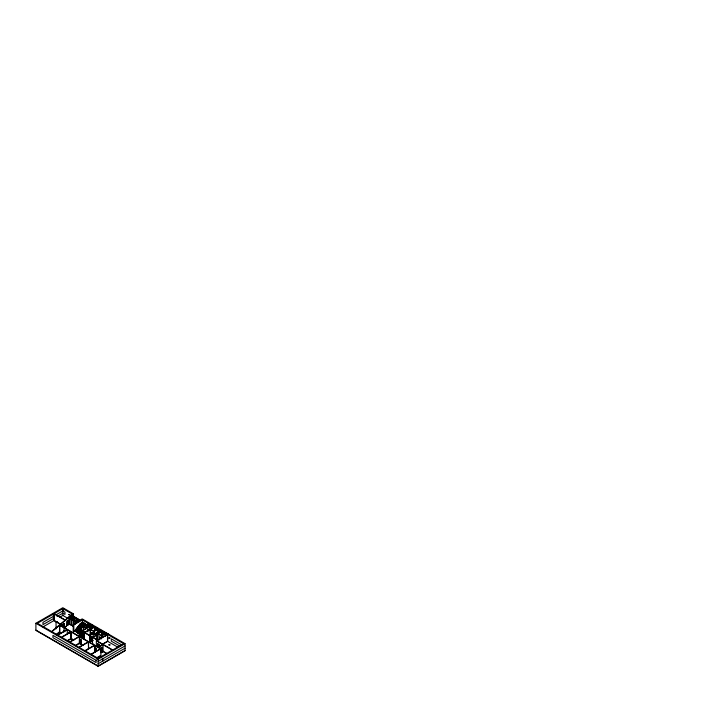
<?xml version="1.0" encoding="UTF-8"?>
<svg xmlns="http://www.w3.org/2000/svg" width="718" height="718" viewBox="0 0 718 718"><rect width="100%" height="100%" fill="white"/><g stroke="black" fill="none" stroke-linecap="round" stroke-linejoin="round"><path stroke-width="1.08" d="M56.058 621.959L57.207 621.959L56.058 621.959L56.058 628.806M71.917 615.38L73.496 613.89L62.816 607.724L35.9 623.26L35.9 630.359L98.133 666.295L125.049 650.75L125.049 643.66L82.184 618.907L80.102 620.11L71.917 615.38L71.917 618.476M59.567 625.234L51.947 631.687L57.646 634.981L67.043 629.551L59.567 625.234L59.567 632.082L56.184 634.954M59.765 631.921L59.765 625.073L69.108 617.166L77.499 622.003L73.164 624.507L73.819 624.884L82.426 619.912L88.727 623.547L88.727 626.482M69.269 617.031L71.27 615.335L80.237 620.424L77.688 621.896L69.269 617.031L69.529 624.023M61.595 625.414L64.153 623.637L64.153 628.205L66.63 626.105L66.63 621.546C69.431 617.175 65.526 628.376 69.108 624.014L69.108 617.166M64.153 623.637L60.85 626.051M56.677 634.147L59.181 632.028M65.078 627.038L63.848 628.079L63.848 623.52M65.266 626.877L69.108 623.628M53.931 613.755L37.408 623.296L51.678 631.535L65.078 620.19L53.931 613.755L53.931 620.594L64.144 626.5M54.164 613.621L62.843 608.604L72.312 614.07L65.266 620.029L54.164 613.621L54.164 620.46L42.909 626.958M54.164 615.9L42.972 622.362L42.972 624.642L54.164 618.18M56.094 614.788L63.588 610.453M57.054 616.511L62.843 613.172L64.97 614.402L64.97 612.113L62.843 610.883M59.953 617.121L62.843 615.452L68.524 618.728M69.529 617.893L76.916 622.38M72.078 619.49L72.276 616.304M69.646 624.095L69.646 618.099M72.392 616.52L72.195 619.625M69.449 618.216L71.495 619.167M74.241 617.579L73.909 619.616M73.263 620.19L73.263 626.186M76.009 618.602L75.911 621.779M73.371 620.253L73.164 631.355L73.819 631.732L75.246 630.907L75.246 630.117L76.386 629.453L79.312 631.149L78.172 631.804L75.246 630.117M75.166 621.285L74.968 624.391M77.912 619.697L77.706 621.815M75.273 621.348L75.076 623.457M78.02 619.769L77.822 621.878M71.36 625.082L71.163 619.203M71.495 625.163L71.297 619.284L76.79 622.452M63.884 631.831L64.117 629.874L64.117 631.696M70.894 631.777L67.286 629.686L57.88 635.116L61.497 637.198L70.894 631.777L70.894 638.625L67.133 640.788M80.38 624.373L79.24 625.028L82.166 626.715L83.306 626.06L80.38 624.373L80.38 623.574L82.435 622.389L85.361 624.48L82.732 625.988L79.806 624.301L82.435 622.784M83.252 626.572L83.252 622.668L83.997 622.237M80.865 627.819L78.666 626.545L78.666 625.755L79.806 625.1L82.732 626.787L82.732 625.988M80.29 628.546L78.1 627.272L78.1 626.482L79.24 625.827L82.166 627.514L82.166 626.715M68.372 632.325L69.619 633.321M79.725 629.273L77.526 627.999L77.526 627.209L78.666 626.545M76.952 628.726L75.812 629.39L78.747 631.077L79.886 630.422L76.952 628.726L76.952 627.936L78.1 627.272M76.386 629.453L76.386 628.663L77.526 627.999M71.136 631.912L61.73 637.342L69.763 641.973L79.159 636.543L71.136 631.912L71.136 638.76L67.375 640.932M80.38 623.574L83.306 625.261L85.361 624.077M74.672 630.844L75.812 630.18L78.747 631.876L77.598 632.531L74.672 630.844L80.129 634.389M81.017 636.66C79.402 620.334 84.132 640.995 79.42 635.771L79.42 628.932L88.727 623.547M82.328 637.449L82.328 630.61L86.088 628.438L83.423 626.895L79.653 629.067L79.653 635.915M89.624 626.392L86.959 624.848L84.32 626.374L86.986 627.918L89.624 626.392L89.624 629.327M87.192 627.649L87.192 624.714L88.969 623.691L94.309 627.254M76.386 628.663L79.312 630.35L79.886 630.018M80.515 631.248L77.598 632.926L79.285 634.156M78.172 631.804L78.172 632.603L77.598 632.531M77.607 633.177L80.515 631.499M90.872 629.776L90.872 626.841L89.822 626.509L82.749 630.592L85.218 632.019L94.309 626.769M76.952 628.331L82.247 631.203L81.116 630.548M87.677 629.803L89.167 628.941M83.1 633.079C84.347 645.572 80.245 629.363 84.589 633.931M84.275 639.415L84.275 632.567L84.993 632.145L79.42 628.932M101.902 631.158L98.222 629.031L93.87 631.544L90.19 629.417L84.742 632.567L89.633 635.394L93.295 633.276L95.754 634.703L101.902 631.158L101.902 635.888M90.468 636.103L90.468 629.264L94.543 626.904L97.962 629.354M79.851 636.022L79.886 628.932M94.614 652.312L94.614 645.473L85.218 650.894L91.051 654.26L100.448 648.839L79.348 636.651L69.951 642.08L78.908 647.25L88.305 641.829L88.547 648.812L88.547 641.964L79.142 647.394L84.975 650.759L94.372 645.329M82.121 631.275L82.247 637.261M82.552 637.324L84.32 636.301M79.581 639.074L81.305 639.792L81.062 644.495L81.062 639.935L79.581 639.074L79.581 643.633L79.815 638.939M82.749 637.431L84.455 636.444M97.962 628.878L93.878 631.23L90.468 629.264M91.787 634.461L92.066 632.468L92.066 634.299M94.282 632.468L94.282 634.416M84.275 632.567L89.633 635.663L93.555 633.33M95.458 635.421C94.067 633.096 99.928 630.018 100.206 631.732L97.962 630.44M75.399 645.563L79.168 643.122L79.815 643.499M100.206 631.185L95.979 633.77L95.458 633.473M75.587 645.67L79.348 643.499L82.875 645.536M91.698 636.758L89.974 637.476L91.698 636.758L91.698 641.318L89.633 642.233M107.503 641.237L107.503 634.389L105.878 633.447L101.516 635.96L97.828 633.832L96.032 634.865L96.643 635.215L96.643 640.106M105.6 636.22L105.6 633.285L102.18 631.319L98.106 633.671L101.516 635.645L106.345 632.854M93.098 643.84L92.523 644.172L92.523 637.324L96.131 635.242L91.787 632.63M97.424 640.447L97.702 634.443M96.643 635.215L92.99 637.324L97.702 640.043L108.247 633.958M90.208 637.611L90.208 642.179L89.633 642.511L89.633 635.663M91.698 641.318L93.25 640.42M99.488 639.81L99.766 636.911L99.766 638.742M101.256 637.772L99.488 637.072M96.356 646.694L96.356 640.824L97.468 640.187L92.523 637.324M108.463 634.084L96.822 640.797L112.726 649.978L123.613 643.687L107.709 634.515L107.709 641.353L118.003 647.295M84.787 650.984L88.547 648.812M97.504 647.421L97.756 643.624L97.756 647.268M97.504 643.768L99.246 644.477L99.246 647.214M94.875 652.465C94.112 641.246 96.67 653.344 94.372 652.177M97.702 646.891L99.515 645.85M106.686 641.704L103.428 643.588M97.729 647.115L99.542 646.074M102.27 644.504L107.709 641.353M91.276 654.394L98.178 658.379L112.466 650.122L103.069 644.701L98.411 647.394L100.915 648.83L100.915 655.678L97.056 657.903M94.875 647.905L96.598 648.623M102.18 647.241L100.7 648.103L102.405 647.367L102.405 651.935L102.405 647.367M90.854 654.484L100.915 648.83M102.18 651.8L102.845 651.414M106.829 653.721L103.069 651.549L100.924 652.788L100.924 648.228M97.63 657.311L100.448 655.687M96.077 660.291L96.077 662.57L52.953 637.674L52.953 635.394L96.077 660.291L96.804 659.869M35.9 623.26L98.133 659.196L125.049 643.66M98.133 661.475L125.049 645.94M98.133 663.764L125.049 648.219M125.049 650.508L98.133 666.044L35.9 630.108M91.222 624.606L93.16 625.728M95.108 626.85L98.016 628.528M99.964 629.65L105.788 633.016M93.349 627.774L89.499 625.558L89.499 624.472L105.043 633.447L105.043 634.524L101.902 632.711M94.309 628.331L97.101 629.946M87.192 624.714L90.872 626.841M73.227 616.852L79.851 620.684M83.252 622.668L86.932 624.795M121.719 644.881L111.281 638.858L111.281 641.138L119.816 646.065M72.078 616.421L79.653 620.801M83.162 623.206L85.361 624.48M80.38 623.969L83.306 625.665M70.472 618.44L77.104 622.273M79.806 624.696L82.732 626.392M79.24 625.423L82.166 627.119M78.666 625.755L81.592 627.846L78.666 626.15M78.1 626.482L81.026 628.573L78.1 626.877M77.526 627.209L79.725 628.474M77.526 627.604L82.552 630.476M76.952 627.936L79.886 629.623M69.269 623.879L73.371 626.24L69.108 624.014M53.15 615.586L53.931 616.035M76.386 629.058L79.312 630.745M96.356 640.824L102.845 644.576L98.195 647.259L59.765 625.073M82.875 633.204L84.356 634.066L84.356 638.625M75.812 629.785L78.747 631.472M53.15 617.866L53.931 618.315M75.246 630.512L78.172 632.199M75.246 630.907L78.172 632.603M54.164 620.46L60.644 624.202M62.493 625.27L64.342 626.338M79.886 635.78L84.589 638.499M82.121 637.333L82.875 637.772M101.166 650.149L106.946 653.488M63.884 630.009L65.365 630.871M71.594 638.751L73.335 639.756M94.345 651.881L95.117 652.33M59.567 632.082L61.299 633.079M71.136 638.76L73.837 640.321M102.225 658.325L102.916 658.72L102.916 661M105.878 633.447L105.878 635.403M103.069 644.701L103.069 651.549M102.18 631.319L102.18 636.049M101.516 635.96L101.516 638.912M99.928 631.023L99.928 631.571M98.985 644.629L98.985 647.367M98.222 629.031L98.222 632.702M98.133 659.196L98.133 666.295M97.828 633.832L97.828 639.702M97.549 634.676L97.549 640.519M96.365 648.767L96.365 651.504M94.543 626.904L94.543 631.634M94.148 632.387L94.148 634.335M94.004 632.63L94.004 634.577M93.87 631.544L93.87 634.497M93.25 633.572L93.25 637.485M91.464 636.624L91.464 641.183M90.639 626.976L90.639 628.932M90.19 629.417L90.19 636.265M89.822 626.509L89.822 630.413M88.969 623.691L88.969 626.626M87.874 629.91L87.874 631.741M86.959 624.848L86.959 627.783M83.423 626.895L83.423 630.808M83.306 625.261L83.306 626.06M82.426 619.912L82.426 622.847M79.806 624.301L79.806 625.1M79.24 625.028L79.24 625.827M79.312 630.35L79.312 631.149M79.348 636.651L79.348 643.499M78.747 631.077L78.747 631.876M75.812 629.39L75.812 630.18M74.044 617.695L74.044 619.697M73.819 624.884L73.819 631.732M73.496 613.89L73.496 616.825M71.764 615.523L71.764 619.437M71.27 615.335L71.27 618.27M67.824 620.54L67.824 625.1M67.286 629.686L67.286 634.577M62.843 608.604L62.843 615.452M68.668 614.635L69.799 614.716L68.668 614.635M108.867 637.997L109.989 638.087L108.867 637.997M108.867 644.845L109.989 644.935L108.867 644.845"/></g></svg>
